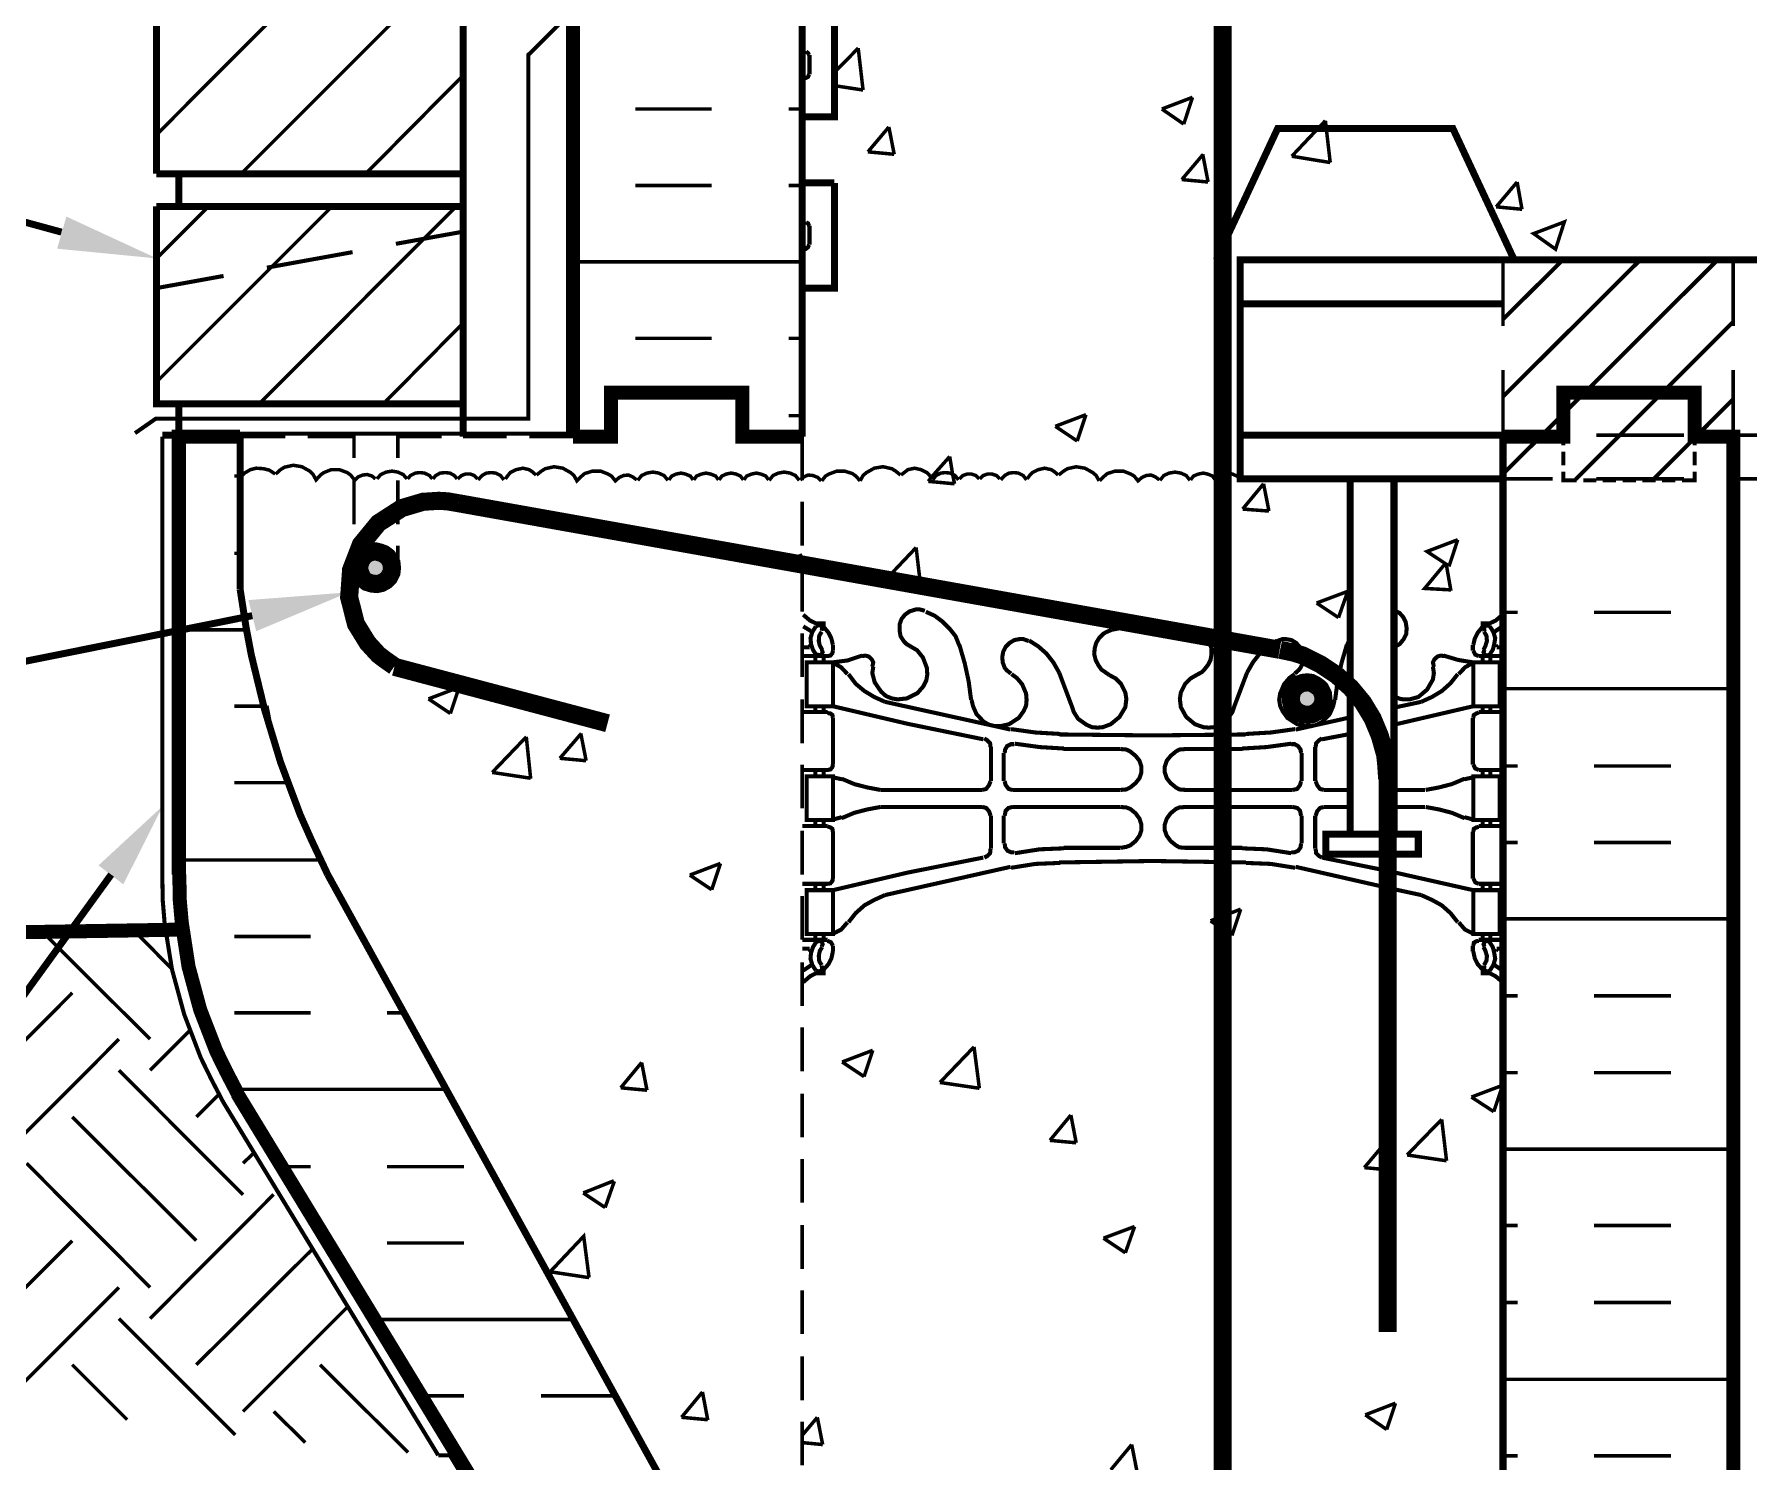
# Model space of a CAD drawing. Header units: millimetres. Extents: x 14 to 202, y 15 to 268.
# Drawn here: x 82.4 to 144.5, y 167 to 218.7 of the extents above; entities that cross this region are included whole.
import ezdxf

# ---------------------------------------------------------------- set-up
doc = ezdxf.new("R2010")
doc.units = ezdxf.units.MM
doc.layers.add('H', color=7, linetype='Continuous')
doc.layers.add('P', color=7, linetype='Continuous')

msp = doc.modelspace()

# ---------------------------------------------------------------- hatches: boundary and pattern name
at = {"layer": 'H', "linetype": 'Continuous'}
for points in [[(86.854, 210.573), (83.238, 210.926), (83.573, 212.09), (86.854, 210.573)], [(94.209, 199.461), (94.227, 199.566), (95.373, 199.461), (94.209, 199.461)], [(94.227, 199.566), (94.28, 199.672), (95.338, 199.566), (94.227, 199.566)], [(95.373, 199.461), (94.227, 199.566), (95.338, 199.566), (95.373, 199.461)], [(94.28, 199.672), (94.333, 199.743), (95.285, 199.672), (94.28, 199.672)], [(95.338, 199.566), (94.28, 199.672), (95.285, 199.672), (95.338, 199.566)], [(94.333, 199.743), (94.421, 199.831), (95.232, 199.743), (94.333, 199.743)], [(95.285, 199.672), (94.333, 199.743), (95.232, 199.743), (95.285, 199.672)], [(94.421, 199.831), (94.527, 199.884), (95.144, 199.831), (94.421, 199.831)], [(95.232, 199.743), (94.421, 199.831), (95.144, 199.831), (95.232, 199.743)], [(94.527, 199.884), (94.615, 199.919), (95.056, 199.884), (94.527, 199.884)], [(95.144, 199.831), (94.527, 199.884), (95.056, 199.884), (95.144, 199.831)], [(94.615, 199.919), (94.738, 199.937), (94.95, 199.919), (94.615, 199.919)], [(95.056, 199.884), (94.615, 199.919), (94.95, 199.919), (95.056, 199.884)], [(94.95, 199.919), (94.738, 199.937), (94.844, 199.937), (94.95, 199.919)], [(94.192, 199.355), (94.209, 199.461), (95.373, 199.355), (94.192, 199.355)], [(94.209, 199.249), (94.192, 199.355), (95.373, 199.249), (94.209, 199.249)], [(95.373, 199.249), (94.192, 199.355), (95.373, 199.355), (95.373, 199.249)], [(95.373, 199.355), (94.209, 199.461), (95.373, 199.461), (95.373, 199.355)], [(94.227, 199.143), (94.209, 199.249), (95.338, 199.143), (94.227, 199.143)], [(95.338, 199.143), (94.209, 199.249), (95.373, 199.249), (95.338, 199.143)], [(94.28, 199.037), (94.227, 199.143), (95.285, 199.037), (94.28, 199.037)], [(95.285, 199.037), (94.227, 199.143), (95.338, 199.143), (95.285, 199.037)], [(94.333, 198.949), (94.28, 199.037), (95.232, 198.949), (94.333, 198.949)], [(95.232, 198.949), (94.28, 199.037), (95.285, 199.037), (95.232, 198.949)], [(94.421, 198.878), (94.333, 198.949), (95.144, 198.878), (94.421, 198.878)], [(95.144, 198.878), (94.333, 198.949), (95.232, 198.949), (95.144, 198.878)], [(94.527, 198.826), (94.421, 198.878), (95.056, 198.826), (94.527, 198.826)], [(95.056, 198.826), (94.421, 198.878), (95.144, 198.878), (95.056, 198.826)], [(90.452, 197.062), (90.17, 198.191), (93.804, 198.473), (90.452, 197.062)], [(94.615, 198.773), (94.527, 198.826), (94.95, 198.773), (94.615, 198.773)], [(94.95, 198.773), (94.527, 198.826), (95.056, 198.826), (94.95, 198.773)], [(94.738, 198.755), (94.615, 198.773), (94.844, 198.755), (94.738, 198.755)], [(94.844, 198.755), (94.615, 198.773), (94.95, 198.773), (94.844, 198.755)], [(128.182, 195.104), (128.288, 195.139), (128.905, 195.104), (128.182, 195.104)], [(128.288, 195.139), (128.376, 195.174), (128.817, 195.139), (128.288, 195.139)], [(128.905, 195.104), (128.288, 195.139), (128.817, 195.139), (128.905, 195.104)], [(128.376, 195.174), (128.499, 195.192), (128.711, 195.174), (128.376, 195.174)], [(128.817, 195.139), (128.376, 195.174), (128.711, 195.174), (128.817, 195.139)], [(128.711, 195.174), (128.499, 195.192), (128.605, 195.192), (128.711, 195.174)], [(127.953, 194.716), (127.988, 194.822), (129.134, 194.716), (127.953, 194.716)], [(127.953, 194.61), (127.953, 194.716), (129.134, 194.61), (127.953, 194.61)], [(129.134, 194.61), (127.953, 194.716), (129.134, 194.716), (129.134, 194.61)], [(127.953, 194.504), (127.953, 194.61), (129.134, 194.504), (127.953, 194.504)], [(129.134, 194.504), (127.953, 194.61), (129.134, 194.61), (129.134, 194.504)], [(127.988, 194.398), (127.953, 194.504), (129.099, 194.398), (127.988, 194.398)], [(129.099, 194.398), (127.953, 194.504), (129.134, 194.504), (129.099, 194.398)], [(127.988, 194.822), (128.041, 194.927), (129.099, 194.822), (127.988, 194.822)], [(129.134, 194.716), (127.988, 194.822), (129.099, 194.822), (129.134, 194.716)], [(128.041, 194.927), (128.094, 195.016), (129.046, 194.927), (128.041, 194.927)], [(129.099, 194.822), (128.041, 194.927), (129.046, 194.927), (129.099, 194.822)], [(128.094, 195.016), (128.182, 195.104), (128.993, 195.016), (128.094, 195.016)], [(129.046, 194.927), (128.094, 195.016), (128.993, 195.016), (129.046, 194.927)], [(128.993, 195.016), (128.182, 195.104), (128.905, 195.104), (128.993, 195.016)], [(128.041, 194.292), (127.988, 194.398), (129.046, 194.292), (128.041, 194.292)], [(129.046, 194.292), (127.988, 194.398), (129.099, 194.398), (129.046, 194.292)], [(128.094, 194.204), (128.041, 194.292), (128.993, 194.204), (128.094, 194.204)], [(128.993, 194.204), (128.041, 194.292), (129.046, 194.292), (128.993, 194.204)], [(128.182, 194.134), (128.094, 194.204), (128.905, 194.134), (128.182, 194.134)], [(128.905, 194.134), (128.094, 194.204), (128.993, 194.204), (128.905, 194.134)], [(128.288, 194.081), (128.182, 194.134), (128.817, 194.081), (128.288, 194.081)], [(128.817, 194.081), (128.182, 194.134), (128.905, 194.134), (128.817, 194.081)], [(128.376, 194.045), (128.288, 194.081), (128.711, 194.045), (128.376, 194.045)], [(128.711, 194.045), (128.288, 194.081), (128.817, 194.081), (128.711, 194.045)], [(128.499, 194.01), (128.376, 194.045), (128.605, 194.01), (128.499, 194.01)], [(128.605, 194.01), (128.376, 194.045), (128.711, 194.045), (128.605, 194.01)], [(85.637, 187.889), (84.737, 188.577), (87.066, 190.729), (85.637, 187.889)]]:
    msp.add_hatch(color=256, dxfattribs=at).paths.add_polyline_path(points)

# ---------------------------------------------------------------- linework, layer by layer
at = {"layer": 'P'}
for points, const_width in [([(101.935, 204.117), (101.935, 262.855)], 0.508), ([(110.243, 262.855), (110.243, 204.117)], 0.254), ([(125.483, 246.133), (125.483, 146.315)], 0.656), ([(97.949, 204.117), (97.949, 245.798)], 0.254), ([(86.06, 204.241), (86.819, 204.77), (100.312, 204.77), (100.312, 217.946), (105.11, 222.726)], 0.148), ([(86.836, 213.642), (86.836, 220.804)], 0.254), ([(86.836, 215.053), (92.569, 220.804)], 0.127), ([(89.905, 213.642), (97.067, 220.804)], 0.127), ([(110.243, 215.706), (111.407, 215.706), (111.407, 219.516)], 0.254), ([(110.384, 218.07), (110.296, 218.017), (110.278, 217.946)], 0.148), ([(110.49, 217.946), (110.455, 218.017), (110.384, 218.07)], 0.148), ([(111.407, 217.311), (112.272, 218.193)], 0.127), ([(112.448, 216.676), (112.272, 218.193)], 0.127), ([(110.243, 217.946), (110.243, 217.241)], 0.148), ([(110.508, 217.946), (110.508, 217.241)], 0.148), ([(101.935, 217.311), (101.935, 204.223), (87.048, 204.223)], 0.148), ([(94.421, 213.642), (97.949, 217.205)], 0.127), ([(110.278, 217.241), (110.296, 217.152), (110.384, 217.117), (110.455, 217.152), (110.49, 217.241)], 0.148), ([(111.407, 216.835), (112.448, 216.676)], 0.127), ([(123.278, 215.988), (124.389, 216.412)], 0.127), ([(124.072, 215.441), (124.389, 216.412)], 0.127), ([(104.193, 215.988), (106.962, 215.988)], 0.127), ([(109.749, 215.988), (110.243, 215.988)], 0.127), ([(123.278, 215.988), (124.072, 215.441)], 0.127), ([(127.988, 214.277), (129.205, 215.565)], 0.127), ([(129.381, 214.048), (129.205, 215.565)], 0.127), ([(112.624, 214.436), (113.383, 215.336)], 0.127), ([(113.577, 214.348), (113.383, 215.336)], 0.127), ([(125.254, 210.52), (127.476, 215.283), (133.826, 215.283), (136.049, 210.52), (145.574, 210.52)], 0.254), ([(83.397, 211.526), (72.99, 214.365), (68.827, 214.365)], 0.254), ([(112.624, 214.436), (113.577, 214.348)], 0.127), ([(124.001, 213.431), (124.778, 214.348)], 0.127), ([(124.954, 213.342), (124.76, 214.348)], 0.127), ([(97.949, 213.642), (86.836, 213.642)], 0.254), ([(87.648, 212.46), (87.648, 213.642)], 0.254), ([(127.988, 214.277), (129.381, 214.048)], 0.127), ([(104.193, 213.219), (106.962, 213.219)], 0.127), ([(109.749, 213.219), (110.243, 213.219)], 0.127), ([(110.243, 213.307), (111.407, 213.307)], 0.254), ([(110.243, 209.497), (111.407, 209.497), (111.407, 213.307)], 0.254), ([(124.001, 213.431), (124.954, 213.342)], 0.127), ([(135.396, 212.443), (136.155, 213.342)], 0.127), ([(136.331, 212.355), (136.155, 213.342)], 0.127), ([(97.949, 212.46), (86.836, 212.46)], 0.254), ([(97.949, 205.299), (86.836, 205.299), (86.836, 212.46)], 0.254), ([(86.836, 210.573), (88.724, 212.46)], 0.127), ([(86.836, 206.093), (93.204, 212.46)], 0.127), ([(90.558, 205.299), (97.702, 212.46)], 0.127), ([(110.384, 211.878), (110.296, 211.843), (110.278, 211.755)], 0.148), ([(110.49, 211.755), (110.455, 211.843), (110.384, 211.878)], 0.148), ([(135.396, 212.443), (136.331, 212.355)], 0.127), ([(137.866, 211.896), (136.754, 211.473), (137.548, 210.908), (137.866, 211.896), (137.866, 211.896)], 0.127), ([(97.949, 211.543), (95.515, 211.102)], 0.148), ([(110.243, 211.755), (110.243, 211.067)], 0.148), ([(110.508, 211.755), (110.508, 211.067)], 0.148), ([(93.945, 210.802), (90.84, 210.238)], 0.148), ([(110.278, 211.067), (110.296, 210.979), (110.384, 210.926), (110.455, 210.979), (110.49, 211.067)], 0.148), ([(101.935, 210.45), (110.243, 210.45)], 0.127), ([(143.986, 210.52), (126.118, 210.52), (126.118, 202.583), (135.643, 202.583)], 0.254), ([(135.643, 202.759), (143.422, 210.52)], 0.148), ([(135.643, 208.368), (137.795, 210.503)], 0.148), ([(135.643, 205.564), (140.6, 210.503)], 0.148), ([(135.643, 208.121), (135.643, 210.52)], 0.127), ([(143.986, 210.52), (182.351, 210.52)], 0.254), ([(143.986, 208.121), (143.986, 210.52)], 0.127), ([(89.27, 209.938), (86.836, 209.497)], 0.148), ([(135.643, 208.933), (126.118, 208.933)], 0.254), ([(95.056, 205.299), (97.949, 208.227)], 0.127), ([(138.271, 202.565), (143.986, 208.28)], 0.148), ([(104.193, 207.68), (106.962, 207.68)], 0.127), ([(109.749, 207.68), (110.243, 207.68)], 0.127), ([(135.643, 204.117), (135.643, 206.534)], 0.127), ([(143.986, 204.117), (143.986, 206.534)], 0.127), ([(110.243, 204.117), (108.073, 204.117), (108.073, 205.705), (103.311, 205.705), (103.311, 204.117), (101.935, 204.117)], 0.508), ([(101.935, 204.117), (103.311, 204.117), (103.311, 205.705), (104.105, 205.705)], 0.127), ([(104.898, 205.705), (106.486, 205.705)], 0.127), ([(107.28, 205.705), (108.073, 205.705), (108.073, 204.117), (110.243, 204.117)], 0.127), ([(135.643, 204.117), (137.83, 204.117), (137.83, 205.705), (142.593, 205.705), (142.593, 204.117), (143.986, 204.117)], 0.508), ([(143.986, 146.967), (143.986, 204.117), (142.593, 204.117), (142.593, 205.705), (137.83, 205.705), (137.83, 204.117), (135.643, 204.117)], 0.508), ([(143.986, 146.967), (143.986, 204.117), (142.593, 204.117), (142.593, 205.705), (137.83, 205.705), (137.83, 204.117), (135.643, 204.117)], 0.508), ([(87.648, 205.299), (87.648, 204.117)], 0.254), ([(141.093, 202.565), (143.986, 205.475)], 0.148), ([(109.749, 204.876), (110.243, 204.876)], 0.127), ([(119.415, 204.488), (120.527, 204.911)], 0.127), ([(119.415, 204.488), (120.209, 203.958)], 0.127), ([(120.209, 203.958), (120.527, 204.911)], 0.127), ([(87.048, 188.242), (87.048, 204.117)], 0.148), ([(87.048, 204.117), (87.648, 204.117)], 0.148), ([(87.648, 188.242), (87.648, 204.117), (89.87, 204.117)], 0.508), ([(89.87, 204.117), (89.87, 198.579)], 0.254), ([(89.87, 204.223), (91.511, 204.223)], 0.148), ([(89.87, 204.117), (91.511, 204.117)], 0.127), ([(92.322, 204.223), (93.998, 204.223)], 0.148), ([(92.322, 204.117), (93.998, 204.117), (93.998, 203.341)], 0.127), ([(95.585, 204.223), (97.173, 204.223)], 0.148), ([(95.585, 203.341), (95.585, 204.117), (97.173, 204.117)], 0.127), ([(97.949, 204.223), (99.536, 204.223)], 0.148), ([(97.949, 204.117), (99.536, 204.117)], 0.127), ([(100.348, 204.223), (101.935, 204.223)], 0.148), ([(100.348, 204.117), (101.935, 204.117)], 0.127), ([(110.243, 202.53), (110.243, 204.117)], 0.127), ([(126.118, 204.17), (135.643, 204.17)], 0.254), ([(135.643, 146.967), (135.643, 204.153)], 0.254), ([(135.643, 204.17), (137.442, 204.17)], 0.127), ([(137.83, 203.8), (137.83, 204.117)], 0.148), ([(137.83, 203.8), (137.83, 204.117)], 0.148), ([(139.03, 204.17), (142.205, 204.17)], 0.127), ([(142.593, 204.117), (142.593, 203.8)], 0.148), ([(142.593, 204.117), (142.593, 203.8)], 0.148), ([(143.792, 204.17), (145.574, 204.17)], 0.127), ([(114.917, 202.636), (115.588, 203.394)], 0.127), ([(115.693, 202.759), (115.588, 203.394)], 0.127), ([(137.83, 203.077), (137.83, 203.57)], 0.148), ([(137.83, 203.077), (137.83, 203.57)], 0.148), ([(142.593, 203.57), (142.593, 203.077)], 0.148), ([(142.593, 203.57), (142.593, 203.077)], 0.148), ([(89.658, 202.688), (89.87, 202.688)], 0.127), ([(91.14, 202.759), (90.928, 202.9), (90.717, 202.953), (90.452, 202.971), (90.241, 202.918), (90.029, 202.794), (89.87, 202.618)], 0.127), ([(94.015, 202.547), (93.874, 202.724), (93.751, 202.812), (93.468, 202.918), (93.169, 202.918), (92.904, 202.812), (92.781, 202.724), (92.622, 202.547), (92.516, 202.741), (92.393, 202.865), (92.11, 203.024), (91.793, 203.077), (91.475, 203.006), (91.334, 202.918), (91.158, 202.759)], 0.127), ([(93.998, 202.53), (93.998, 200.942)], 0.127), ([(94.774, 202.583), (94.65, 202.688), (94.474, 202.741), (94.315, 202.724), (94.139, 202.653), (94.015, 202.53)], 0.127), ([(95.92, 202.583), (95.779, 202.741), (95.585, 202.83), (95.373, 202.865), (95.162, 202.83), (94.968, 202.741), (94.827, 202.583)], 0.127), ([(95.585, 200.942), (95.585, 202.53)], 0.127), ([(96.838, 202.583), (96.732, 202.706), (96.555, 202.794), (96.379, 202.812), (96.22, 202.794), (96.044, 202.706), (95.938, 202.583)], 0.127), ([(97.737, 202.583), (97.631, 202.706), (97.473, 202.794), (97.296, 202.812), (97.12, 202.794), (96.961, 202.706), (96.855, 202.583)], 0.127), ([(98.478, 202.583), (98.354, 202.706), (98.213, 202.759), (98.037, 202.759), (97.896, 202.706), (97.755, 202.583)], 0.127), ([(99.43, 202.547), (99.307, 202.706), (99.131, 202.794), (98.972, 202.812), (98.795, 202.794), (98.637, 202.706), (98.496, 202.547)], 0.127), ([(100.595, 202.724), (100.453, 202.847), (100.348, 202.918), (100.118, 202.971), (99.871, 202.918), (99.66, 202.812), (99.589, 202.724), (99.483, 202.583)], 0.127), ([(104.246, 202.547), (104.105, 202.653), (103.946, 202.724), (103.77, 202.706), (103.611, 202.636), (103.47, 202.512), (103.329, 202.688), (103.205, 202.759), (102.941, 202.865), (102.641, 202.865), (102.358, 202.777), (102.253, 202.688), (102.076, 202.512), (101.97, 202.706), (101.847, 202.812), (101.565, 202.971), (101.247, 203.024), (100.93, 202.953), (100.789, 202.865), (100.612, 202.724)], 0.127), ([(105.375, 202.53), (105.234, 202.706), (105.04, 202.794), (104.828, 202.83), (104.616, 202.794), (104.422, 202.706), (104.281, 202.53)], 0.127), ([(106.292, 202.547), (106.186, 202.688), (106.01, 202.759), (105.851, 202.794), (105.675, 202.759), (105.516, 202.688), (105.41, 202.547)], 0.127), ([(107.209, 202.547), (107.103, 202.688), (106.927, 202.759), (106.751, 202.794), (106.592, 202.759), (106.415, 202.688), (106.31, 202.547)], 0.127), ([(108.109, 202.547), (108.003, 202.688), (107.844, 202.759), (107.668, 202.794), (107.491, 202.759), (107.333, 202.688), (107.227, 202.547)], 0.127), ([(109.026, 202.547), (108.92, 202.688), (108.744, 202.759), (108.585, 202.794), (108.409, 202.759), (108.232, 202.688), (108.126, 202.547)], 0.127), ([(110.137, 202.53), (109.996, 202.706), (109.802, 202.794), (109.59, 202.83), (109.379, 202.794), (109.185, 202.706), (109.044, 202.53)], 0.127), ([(110.931, 202.512), (110.808, 202.636), (110.631, 202.706), (110.455, 202.724), (110.296, 202.653), (110.173, 202.547)], 0.127), ([(112.342, 202.512), (112.183, 202.688), (112.06, 202.777), (111.778, 202.865), (111.495, 202.865), (111.213, 202.759), (111.09, 202.688), (110.949, 202.512)], 0.127), ([(113.806, 202.724), (113.63, 202.865), (113.489, 202.953), (113.171, 203.024), (112.854, 202.971), (112.571, 202.812), (112.448, 202.706), (112.342, 202.512)], 0.127), ([(114.953, 202.583), (114.847, 202.724), (114.759, 202.812), (114.547, 202.918), (114.318, 202.971), (114.071, 202.918), (113.983, 202.847), (113.824, 202.724)], 0.127), ([(114.812, 202.494), (114.917, 202.636)], 0.127), ([(115.905, 202.547), (115.782, 202.706), (115.605, 202.794), (115.429, 202.812), (115.27, 202.794), (115.094, 202.706), (114.97, 202.547)], 0.127), ([(115.764, 202.406), (115.693, 202.759)], 0.127), ([(116.664, 202.583), (116.54, 202.706), (116.381, 202.759), (116.223, 202.759), (116.064, 202.706), (115.94, 202.583)], 0.127), ([(117.404, 202.583), (117.281, 202.706), (117.122, 202.759), (116.963, 202.759), (116.805, 202.706), (116.681, 202.583)], 0.127), ([(118.375, 202.547), (118.251, 202.706), (118.075, 202.794), (117.916, 202.812), (117.74, 202.794), (117.581, 202.706), (117.44, 202.547)], 0.127), ([(119.521, 202.724), (119.38, 202.847), (119.274, 202.918), (119.027, 202.971), (118.798, 202.918), (118.586, 202.812), (118.498, 202.724), (118.392, 202.583)], 0.127), ([(121.003, 202.512), (120.897, 202.706), (120.773, 202.812), (120.491, 202.971), (120.174, 203.024), (119.856, 202.953), (119.715, 202.865), (119.539, 202.724)], 0.127), ([(123.19, 202.547), (123.049, 202.653), (122.89, 202.724), (122.714, 202.706), (122.555, 202.636), (122.414, 202.512), (122.273, 202.688), (122.149, 202.759), (121.885, 202.865), (121.585, 202.865), (121.303, 202.777), (121.197, 202.688), (121.02, 202.512)], 0.127), ([(124.301, 202.53), (124.16, 202.706), (123.966, 202.794), (123.754, 202.83), (123.543, 202.794), (123.349, 202.706), (123.208, 202.53)], 0.127), ([(125.218, 202.547), (125.113, 202.688), (124.936, 202.759), (124.778, 202.794), (124.601, 202.759), (124.425, 202.688), (124.319, 202.547)], 0.127), ([(126.118, 202.583), (125.995, 202.688), (125.836, 202.759), (125.659, 202.794), (125.518, 202.759), (125.342, 202.688), (125.236, 202.547)], 0.127), ([(130.104, 189.706), (130.104, 202.565)], 0.254), ([(131.692, 189.706), (131.692, 202.565)], 0.254), ([(135.643, 202.583), (137.442, 202.583)], 0.127), ([(138.307, 202.53), (137.83, 202.53), (137.83, 202.847)], 0.148), ([(138.307, 202.53), (137.83, 202.53), (137.83, 202.847)], 0.148), ([(139.03, 202.53), (138.553, 202.53)], 0.148), ([(139.03, 202.53), (138.553, 202.53)], 0.148), ([(139.03, 202.583), (142.205, 202.583)], 0.127), ([(139.735, 202.53), (139.259, 202.53)], 0.148), ([(139.735, 202.53), (139.259, 202.53)], 0.148), ([(140.458, 202.53), (139.982, 202.53)], 0.148), ([(140.458, 202.53), (139.982, 202.53)], 0.148), ([(141.182, 202.53), (140.688, 202.53)], 0.148), ([(141.182, 202.53), (140.688, 202.53)], 0.148), ([(141.887, 202.53), (141.411, 202.53)], 0.148), ([(141.887, 202.53), (141.411, 202.53)], 0.148), ([(142.593, 202.847), (142.593, 202.53), (142.134, 202.53)], 0.148), ([(142.593, 202.847), (142.593, 202.53), (142.134, 202.53)], 0.148), ([(143.792, 202.583), (145.574, 202.583)], 0.127), ([(143.88, 202.565), (143.986, 202.688)], 0.148), ([(97.79, 201.701), (97.384, 201.771), (97.067, 201.789), (96.502, 201.754), (95.726, 201.524), (94.88, 200.978), (94.245, 200.201), (93.892, 199.284), (93.821, 198.296), (94.068, 197.326), (94.492, 196.638), (94.88, 196.215), (95.109, 196.039), (95.462, 195.792)], 0.656), ([(127.547, 196.391), (97.79, 201.701)], 0.656), ([(114.812, 202.494), (115.764, 202.406)], 0.127), ([(126.206, 201.489), (126.965, 202.406)], 0.127), ([(127.159, 201.418), (126.965, 202.406)], 0.127), ([(110.243, 200.166), (110.243, 201.754)], 0.127), ([(126.206, 201.489), (127.159, 201.418)], 0.127), ([(95.373, 199.355), (95.356, 199.531), (95.268, 199.69), (95.215, 199.76), (95.074, 199.866), (94.933, 199.919), (94.791, 199.954), (94.633, 199.937), (94.492, 199.884), (94.368, 199.796), (94.28, 199.672), (94.245, 199.619), (94.192, 199.443), (94.192, 199.267), (94.245, 199.108), (94.333, 198.949), (94.474, 198.843), (94.65, 198.79), (94.827, 198.773), (94.985, 198.808), (95.144, 198.896), (95.268, 199.02), (95.356, 199.196), (95.373, 199.355), (95.373, 199.355)], 0.656), ([(93.998, 200.166), (93.998, 199.355)], 0.127), ([(95.585, 199.355), (95.585, 200.166)], 0.127), ([(113.153, 198.808), (114.371, 200.096)], 0.127), ([(114.547, 198.596), (114.371, 200.096)], 0.127), ([(134.003, 200.378), (132.891, 199.954), (133.685, 199.425)], 0.127), ([(133.685, 199.408), (134.003, 200.378)], 0.127), ([(89.658, 199.884), (89.87, 199.884)], 0.127), ([(110.031, 199.743), (110.243, 199.831)], 0.127), ([(110.031, 199.743), (110.243, 199.584)], 0.127), ([(133.579, 199.549), (132.803, 198.614), (133.756, 198.561)], 0.127), ([(133.756, 198.526), (133.579, 199.531)], 0.127), ([(93.998, 199.355), (93.998, 199.214), (94.033, 199.09), (94.103, 198.931), (94.192, 198.826), (94.315, 198.72), (94.386, 198.667)], 0.127), ([(95.162, 198.667), (95.268, 198.72), (95.373, 198.826), (95.444, 198.931), (95.515, 199.09), (95.568, 199.214), (95.585, 199.355)], 0.127), ([(110.243, 197.767), (110.243, 199.355)], 0.127), ([(113.153, 198.808), (114.547, 198.596)], 0.127), ([(89.87, 198.579), (90.082, 197.22), (90.276, 196.197), (90.752, 194.239), (91.334, 192.317), (92.04, 190.429), (92.463, 189.477), (93.045, 188.242)], 0.254), ([(128.887, 198.085), (130.016, 198.508)], 0.127), ([(129.681, 197.556), (130.016, 198.508)], 0.127), ([(90.311, 197.626), (74.771, 194.504)], 0.254), ([(110.278, 197.661), (110.525, 197.45), (110.825, 197.309)], 0.148), ([(114.688, 197.803), (114.494, 197.855), (114.371, 197.855), (114.141, 197.785), (113.965, 197.661), (113.841, 197.503), (113.771, 197.309), (113.771, 197.097), (113.806, 196.885), (113.93, 196.691), (114.018, 196.603), (114.194, 196.497)], 0.148), ([(115.94, 196.533), (115.799, 196.885), (115.588, 197.15), (115.323, 197.414), (115.041, 197.626), (114.723, 197.767)], 0.148), ([(128.887, 198.085), (129.681, 197.556)], 0.127), ([(131.727, 196.497), (131.904, 196.603), (132.045, 196.779), (132.133, 196.956), (132.151, 197.168), (132.115, 197.397), (132.027, 197.573), (131.886, 197.732), (131.692, 197.803)], 0.148), ([(135.079, 197.309), (135.378, 197.45), (135.625, 197.661)], 0.148), ([(136.172, 197.75), (135.643, 197.75)], 0.127), ([(141.728, 197.75), (138.942, 197.75)], 0.127), ([(87.648, 197.115), (90.099, 197.115)], 0.127), ([(110.243, 195.404), (110.243, 196.991)], 0.127), ([(110.278, 197.238), (110.543, 197.079)], 0.148), ([(110.737, 197.238), (110.613, 197.044), (110.543, 196.815), (110.561, 196.603), (110.631, 196.391), (110.755, 196.197)], 0.148), ([(110.596, 197.009), (110.543, 197.097)], 0.148), ([(110.719, 197.344), (111.019, 197.344), (111.019, 197.22)], 0.148), ([(110.949, 197.079), (110.966, 197.185), (110.931, 197.256), (110.843, 197.291), (110.737, 197.238)], 0.148), ([(111.354, 196.568), (111.301, 196.797), (111.196, 197.009), (111.037, 197.203), (110.825, 197.309)], 0.148), ([(110.949, 197.044), (110.86, 196.903), (110.843, 196.709), (110.878, 196.55), (110.966, 196.391)], 0.148), ([(121.461, 197.115), (121.25, 197.026), (121.162, 196.973), (121.003, 196.815), (120.897, 196.638), (120.844, 196.444), (120.826, 196.233), (120.879, 196.021), (120.968, 195.845), (121.091, 195.668), (121.197, 195.598), (121.373, 195.474)], 0.148), ([(122.961, 197.309), (122.202, 197.256), (121.461, 197.115)], 0.148), ([(124.531, 195.474), (124.725, 195.58), (124.813, 195.668), (124.954, 195.845), (125.042, 196.021), (125.077, 196.233), (125.077, 196.444), (125.007, 196.638), (124.901, 196.815), (124.76, 196.973), (124.672, 197.026), (124.46, 197.115), (123.719, 197.256), (122.943, 197.309)], 0.148), ([(135.096, 197.309), (134.885, 197.203), (134.726, 197.009), (134.62, 196.797), (134.567, 196.568)], 0.148), ([(135.184, 197.344), (134.902, 197.344), (134.902, 197.22)], 0.148), ([(134.938, 196.391), (135.008, 196.533), (135.061, 196.709), (135.043, 196.903), (134.955, 197.044)], 0.148), ([(135.184, 197.238), (135.079, 197.273), (134.99, 197.256), (134.955, 197.168), (134.973, 197.062)], 0.148), ([(135.149, 196.197), (135.273, 196.391), (135.326, 196.603), (135.361, 196.815), (135.29, 197.044), (135.167, 197.238)], 0.148), ([(135.378, 197.097), (135.326, 197.009)], 0.148), ([(135.361, 197.062), (135.625, 197.238)], 0.148), ([(110.243, 196.48), (110.508, 196.48)], 0.148), ([(110.508, 196.497), (110.543, 196.568)], 0.148), ([(110.772, 196.233), (110.86, 196.18), (110.949, 196.233), (110.984, 196.303), (110.949, 196.391)], 0.148), ([(111.16, 196.162), (111.266, 196.18), (111.337, 196.268), (111.354, 196.356)], 0.148), ([(111.354, 196.568), (111.354, 196.356)], 0.148), ([(112.818, 195.774), (112.783, 195.545), (112.871, 195.21), (113.101, 194.874), (113.277, 194.716), (113.489, 194.628), (113.7, 194.592), (114.035, 194.628), (114.423, 194.822), (114.635, 195.068), (114.741, 195.28), (114.776, 195.492), (114.759, 195.739), (114.618, 196.109), (114.406, 196.374), (114.194, 196.497)], 0.148), ([(116.364, 194.575), (116.276, 195.245), (116.134, 195.898), (115.94, 196.568)], 0.148), ([(118.445, 196.709), (118.251, 196.779), (118.128, 196.779), (117.934, 196.744), (117.757, 196.638), (117.616, 196.497), (117.528, 196.321), (117.493, 196.127), (117.51, 195.933), (117.581, 195.739), (117.651, 195.651), (117.81, 195.527)], 0.148), ([(119.556, 195.562), (119.345, 195.933), (119.098, 196.25), (118.798, 196.515), (118.463, 196.727)], 0.148), ([(127.459, 196.727), (127.123, 196.515), (126.824, 196.25), (126.577, 195.933), (126.365, 195.562)], 0.148), ([(131.445, 191.717), (131.41, 192.229), (131.374, 192.581), (131.18, 193.269), (130.916, 193.904), (130.563, 194.486), (130.122, 195.016), (129.611, 195.474), (129.028, 195.862), (128.393, 196.18), (128.058, 196.286), (127.564, 196.391)], 0.656), ([(128.094, 195.527), (128.235, 195.651), (128.305, 195.739), (128.393, 195.933), (128.411, 196.127), (128.376, 196.321), (128.27, 196.497), (128.147, 196.638), (127.97, 196.744), (127.758, 196.779), (127.653, 196.779), (127.459, 196.709)], 0.148), ([(129.981, 196.568), (129.787, 195.898), (129.646, 195.245), (129.558, 194.575)], 0.148), ([(130.104, 196.832), (129.981, 196.533)], 0.148), ([(134.549, 196.568), (134.549, 196.356)], 0.148), ([(134.567, 196.356), (134.638, 196.215), (134.761, 196.162)], 0.148), ([(134.973, 196.391), (134.938, 196.303), (134.973, 196.215), (135.061, 196.18), (135.149, 196.215)], 0.148), ([(135.378, 196.568), (135.414, 196.497)], 0.148), ([(135.643, 196.48), (135.414, 196.48)], 0.148), ([(95.462, 195.774), (103.188, 193.728)], 0.656), ([(110.243, 196.162), (111.16, 196.162)], 0.148), ([(110.402, 194.345), (111.354, 194.345), (111.354, 195.933), (110.402, 195.933), (110.402, 194.345)], 0.148), ([(110.719, 196.162), (110.719, 195.933)], 0.148), ([(111.019, 196.162), (111.019, 195.933)], 0.148), ([(111.337, 195.933), (111.883, 196.003), (112.413, 196.18)], 0.148), ([(111.883, 195.509), (111.654, 195.756), (111.337, 195.933)], 0.148), ([(112.783, 195.774), (112.818, 195.933), (112.765, 196.039), (112.66, 196.144), (112.536, 196.18), (112.413, 196.162)], 0.148), ([(131.692, 194.698), (131.921, 194.61), (132.045, 194.592), (132.256, 194.592), (132.574, 194.68), (132.891, 194.945), (133.103, 195.315), (133.138, 195.545), (133.103, 195.774)], 0.148), ([(133.509, 196.162), (133.385, 196.18), (133.262, 196.144), (133.156, 196.039), (133.103, 195.933), (133.138, 195.774)], 0.148), ([(133.491, 196.18), (134.02, 196.021), (134.567, 195.933)], 0.148), ([(134.585, 195.933), (134.267, 195.756), (134.038, 195.509)], 0.148), ([(135.52, 194.345), (134.567, 194.345), (134.567, 195.933), (135.52, 195.933), (135.52, 194.345)], 0.148), ([(135.643, 196.162), (134.761, 196.162)], 0.148), ([(134.902, 196.162), (134.902, 195.933)], 0.148), ([(135.184, 196.162), (135.184, 195.933)], 0.148), ([(111.919, 195.509), (112.183, 195.157), (112.501, 194.892), (112.854, 194.68), (113.242, 194.504)], 0.148), ([(116.381, 194.575), (116.434, 194.345), (116.558, 194.063), (116.822, 193.781), (117.016, 193.675), (117.228, 193.622), (117.422, 193.622), (117.74, 193.693), (118.092, 193.922), (118.269, 194.169), (118.357, 194.363), (118.375, 194.575), (118.357, 194.804), (118.216, 195.139), (118.022, 195.368), (117.828, 195.509)], 0.148), ([(120.015, 194.345), (119.556, 195.562)], 0.148), ([(120.015, 194.345), (120.086, 194.134), (120.244, 193.887), (120.544, 193.675), (120.738, 193.587), (120.95, 193.569), (121.144, 193.587), (121.426, 193.693), (121.744, 193.957), (121.955, 194.31), (121.991, 194.61), (121.955, 194.839), (121.797, 195.157), (121.603, 195.351), (121.373, 195.474)], 0.148), ([(124.531, 195.474), (124.319, 195.351), (124.125, 195.157), (123.966, 194.839), (123.931, 194.61), (123.966, 194.31), (124.16, 193.957), (124.478, 193.693), (124.778, 193.587), (124.972, 193.569), (125.183, 193.587), (125.377, 193.675), (125.659, 193.887), (125.836, 194.134), (125.906, 194.345)], 0.148), ([(125.906, 194.345), (126.365, 195.562)], 0.148), ([(128.094, 195.509), (127.9, 195.368), (127.706, 195.139), (127.564, 194.804), (127.529, 194.575), (127.564, 194.363), (127.653, 194.169), (127.829, 193.922), (128.182, 193.693), (128.482, 193.622), (128.693, 193.622), (128.905, 193.675), (129.099, 193.781), (129.364, 194.063), (129.487, 194.345), (129.54, 194.575)], 0.148), ([(129.134, 194.61), (129.117, 194.786), (129.028, 194.963), (128.976, 195.016), (128.834, 195.121), (128.693, 195.192), (128.552, 195.21), (128.393, 195.192), (128.252, 195.139), (128.129, 195.051), (128.041, 194.945), (128.005, 194.874), (127.953, 194.698), (127.953, 194.539), (128.005, 194.363), (128.094, 194.222), (128.235, 194.116), (128.411, 194.045), (128.588, 194.028), (128.746, 194.063), (128.905, 194.151), (129.028, 194.275), (129.117, 194.451), (129.134, 194.61), (129.134, 194.61)], 0.656), ([(132.68, 194.504), (133.068, 194.68), (133.421, 194.892), (133.738, 195.174), (134.003, 195.509)], 0.148), ([(96.696, 194.61), (97.808, 195.033)], 0.127), ([(96.696, 194.61), (97.49, 194.081)], 0.127), ([(97.49, 194.081), (97.808, 195.033)], 0.127), ([(110.243, 193.005), (110.243, 194.592)], 0.127), ([(113.242, 194.504), (117.793, 193.499)], 0.148), ([(132.68, 194.504), (131.692, 194.292)], 0.148), ([(143.986, 194.98), (135.643, 194.98)], 0.127), ([(89.658, 194.345), (90.734, 194.345)], 0.127), ([(90.752, 194.257), (90.84, 194.363)], 0.127), ([(91.034, 193.358), (90.84, 194.363)], 0.127), ([(110.243, 194.134), (111.16, 194.134)], 0.148), ([(110.719, 194.345), (110.719, 194.134)], 0.148), ([(111.019, 194.345), (111.019, 194.134)], 0.148), ([(111.354, 193.922), (111.337, 194.028), (111.266, 194.081), (111.16, 194.098)], 0.148), ([(111.354, 194.345), (114.053, 193.71), (116.805, 193.146)], 0.148), ([(111.354, 193.922), (111.354, 192.229)], 0.148), ([(130.104, 193.94), (128.129, 193.499)], 0.148), ([(131.692, 193.675), (134.567, 194.345)], 0.148), ([(134.549, 193.922), (134.549, 192.229)], 0.148), ([(134.761, 194.116), (134.673, 194.081), (134.585, 194.028), (134.567, 193.922)], 0.148), ([(135.643, 194.134), (134.761, 194.134)], 0.148), ([(134.902, 194.345), (134.902, 194.134)], 0.148), ([(135.184, 194.345), (135.184, 194.134)], 0.148), ([(99.007, 191.946), (100.242, 193.234)], 0.127), ([(100.401, 191.717), (100.242, 193.234)], 0.127), ([(101.459, 192.458), (102.235, 193.358)], 0.127), ([(102.411, 192.37), (102.217, 193.358)], 0.127), ([(117.069, 192.864), (117.052, 193.005), (116.946, 193.111), (116.84, 193.181)], 0.148), ([(117.81, 193.516), (118.692, 193.393), (119.592, 193.34)], 0.148), ([(119.556, 193.322), (122.943, 193.287)], 0.148), ([(126.33, 193.322), (122.943, 193.287)], 0.148), ([(126.33, 193.34), (127.229, 193.393), (128.111, 193.516)], 0.148), ([(129.081, 193.181), (128.976, 193.111), (128.87, 193.005), (128.852, 192.864)], 0.148), ([(129.081, 193.146), (130.104, 193.34)], 0.148), ([(117.087, 192.864), (117.087, 191.629)], 0.148), ([(117.546, 192.652), (117.546, 191.629)], 0.148), ([(117.934, 192.969), (117.81, 192.969), (117.669, 192.899), (117.598, 192.775), (117.581, 192.652)], 0.148), ([(117.951, 192.987), (118.851, 192.864), (119.733, 192.811)], 0.148), ([(119.715, 192.793), (121.779, 192.793)], 0.148), ([(121.779, 191.311), (121.991, 191.329), (122.132, 191.4), (122.326, 191.558), (122.467, 191.735), (122.537, 191.946), (122.537, 192.158), (122.467, 192.37), (122.326, 192.546), (122.132, 192.705), (121.991, 192.775), (121.779, 192.793)], 0.148), ([(124.143, 192.793), (123.913, 192.775), (123.79, 192.705), (123.596, 192.546), (123.455, 192.37), (123.384, 192.158), (123.384, 191.946), (123.455, 191.735), (123.596, 191.558), (123.79, 191.4), (123.913, 191.329), (124.143, 191.311)], 0.148), ([(126.189, 192.793), (124.143, 192.793)], 0.148), ([(126.189, 192.811), (127.071, 192.864), (127.97, 192.987)], 0.148), ([(128.323, 192.652), (128.305, 192.775), (128.217, 192.899), (128.094, 192.969), (127.97, 192.969)], 0.148), ([(128.341, 192.652), (128.341, 191.629)], 0.148), ([(128.834, 192.864), (128.834, 191.629)], 0.148), ([(101.459, 192.458), (102.411, 192.37)], 0.127), ([(110.243, 192.035), (111.16, 192.035)], 0.148), ([(110.243, 190.641), (110.243, 192.229)], 0.127), ([(110.719, 192.035), (110.719, 191.805)], 0.148), ([(111.019, 192.035), (111.019, 191.805)], 0.148), ([(111.16, 192.035), (111.266, 192.052), (111.337, 192.14), (111.354, 192.229)], 0.148), ([(131.463, 171.662), (131.463, 191.717)], 0.656), ([(134.567, 192.229), (134.638, 192.088), (134.761, 192.035)], 0.148), ([(135.643, 192.035), (134.761, 192.035)], 0.148), ([(134.902, 192.035), (134.902, 191.805)], 0.148), ([(135.184, 192.035), (135.184, 191.805)], 0.148), ([(136.172, 192.176), (135.643, 192.176)], 0.127), ([(141.728, 192.176), (138.942, 192.176)], 0.127), ([(89.658, 191.576), (91.616, 191.576)], 0.127), ([(99.007, 191.946), (100.401, 191.735)], 0.127), ([(111.354, 191.012), (111.354, 191.805), (110.402, 191.805), (110.402, 191.012)], 0.148), ([(111.672, 191.699), (111.354, 191.77)], 0.148), ([(111.672, 191.717), (112.13, 191.523), (112.607, 191.4), (113.083, 191.311)], 0.148), ([(116.769, 191.311), (116.911, 191.347), (117.016, 191.488), (117.069, 191.629)], 0.148), ([(117.581, 191.629), (117.616, 191.488), (117.722, 191.347), (117.863, 191.311)], 0.148), ([(128.023, 191.311), (128.182, 191.347), (128.288, 191.488), (128.323, 191.629)], 0.148), ([(128.852, 191.629), (128.905, 191.488), (129.011, 191.347), (129.152, 191.311)], 0.148), ([(132.838, 191.311), (133.315, 191.4), (133.791, 191.523), (134.25, 191.717)], 0.148), ([(134.567, 191.77), (134.25, 191.699)], 0.148), ([(134.567, 191.012), (134.567, 191.805), (135.52, 191.805), (135.52, 191.012)], 0.148), ([(111.354, 191.012), (111.354, 190.218), (110.402, 190.218), (110.402, 191.012)], 0.148), ([(113.083, 191.311), (116.769, 191.311)], 0.148), ([(117.863, 191.311), (121.779, 191.311)], 0.148), ([(128.023, 191.311), (124.143, 191.311)], 0.148), ([(130.104, 191.311), (129.152, 191.311)], 0.148), ([(132.821, 191.311), (131.692, 191.311)], 0.148), ([(134.567, 191.012), (134.567, 190.218), (135.52, 190.218), (135.52, 191.012)], 0.148), ([(110.719, 190.006), (110.719, 190.218)], 0.148), ([(111.019, 190.006), (111.019, 190.218)], 0.148), ([(111.354, 190.235), (111.672, 190.324)], 0.148), ([(113.083, 190.694), (112.607, 190.606), (112.13, 190.482), (111.672, 190.288)], 0.148), ([(113.083, 190.694), (116.769, 190.694)], 0.148), ([(117.069, 190.377), (117.016, 190.535), (116.911, 190.659), (116.769, 190.694)], 0.148), ([(117.087, 189.177), (117.087, 190.377)], 0.148), ([(117.546, 189.371), (117.546, 190.377)], 0.148), ([(117.863, 190.694), (117.722, 190.659), (117.616, 190.553), (117.581, 190.377)], 0.148), ([(117.863, 190.694), (121.779, 190.694)], 0.148), ([(121.779, 189.212), (121.991, 189.248), (122.132, 189.301), (122.326, 189.459), (122.467, 189.653), (122.537, 189.847), (122.537, 190.059), (122.467, 190.271), (122.326, 190.465), (122.132, 190.623), (121.991, 190.676), (121.779, 190.694)], 0.148), ([(124.143, 190.694), (123.913, 190.676), (123.79, 190.623), (123.596, 190.465), (123.455, 190.271), (123.384, 190.059), (123.384, 189.847), (123.455, 189.653), (123.596, 189.459), (123.79, 189.301), (123.913, 189.23), (124.143, 189.212)], 0.148), ([(128.023, 190.694), (124.143, 190.694)], 0.148), ([(128.323, 190.377), (128.288, 190.553), (128.182, 190.659), (128.023, 190.694)], 0.148), ([(128.341, 189.371), (128.341, 190.377)], 0.148), ([(128.834, 189.177), (128.834, 190.377)], 0.148), ([(129.152, 190.694), (129.011, 190.659), (128.905, 190.535), (128.852, 190.377)], 0.148), ([(130.104, 190.694), (129.152, 190.694)], 0.148), ([(132.821, 190.694), (131.692, 190.694)], 0.148), ([(134.25, 190.288), (133.791, 190.482), (133.315, 190.606), (132.838, 190.694)], 0.148), ([(134.25, 190.324), (134.567, 190.235)], 0.148), ([(134.902, 190.006), (134.902, 190.218)], 0.148), ([(135.184, 190.006), (135.184, 190.218)], 0.148), ([(110.243, 190.006), (111.16, 190.006)], 0.148), ([(110.243, 188.242), (110.243, 189.83)], 0.127), ([(111.354, 189.794), (111.337, 189.9), (111.266, 189.953), (111.16, 189.988)], 0.148), ([(111.354, 188.101), (111.354, 189.794)], 0.148), ([(130.881, 189.706), (129.223, 189.706), (129.223, 188.983), (130.881, 188.983)], 0.254), ([(130.881, 189.706), (132.574, 189.706), (132.574, 188.983), (130.881, 188.983)], 0.254), ([(134.549, 188.101), (134.549, 189.794)], 0.148), ([(134.761, 189.971), (134.673, 189.953), (134.585, 189.9), (134.567, 189.794)], 0.148), ([(135.643, 190.006), (134.761, 190.006)], 0.148), ([(116.805, 188.86), (114.053, 188.313), (111.354, 187.678)], 0.148), ([(116.84, 188.86), (116.946, 188.913), (117.052, 189.018), (117.069, 189.177)], 0.148), ([(117.581, 189.371), (117.598, 189.23), (117.687, 189.107), (117.81, 189.054), (117.934, 189.054)], 0.148), ([(119.733, 189.195), (118.851, 189.159), (117.951, 189.018)], 0.148), ([(119.715, 189.212), (121.779, 189.212)], 0.148), ([(126.189, 189.212), (124.143, 189.212)], 0.148), ([(127.97, 189.018), (127.071, 189.159), (126.189, 189.195)], 0.148), ([(127.97, 189.054), (128.094, 189.054), (128.217, 189.107), (128.305, 189.23), (128.323, 189.371)], 0.148), ([(128.852, 189.177), (128.87, 189.018), (128.976, 188.913), (129.081, 188.86)], 0.148), ([(134.567, 187.678), (131.516, 188.366), (129.081, 188.86)], 0.148), ([(136.172, 189.406), (135.643, 189.406)], 0.127), ([(141.728, 189.406), (138.942, 189.406)], 0.127), ([(85.196, 188.242), (71.226, 168.963), (58.42, 168.963)], 0.254), ([(87.048, 188.242), (87.066, 187.29), (87.136, 186.443), (87.401, 184.803), (87.842, 183.18), (88.441, 181.61), (88.812, 180.852), (89.253, 180.005)], 0.148), ([(87.665, 188.242), (87.683, 187.307), (87.753, 186.514), (88, 184.908), (88.424, 183.339), (89.006, 181.839), (89.359, 181.116), (89.782, 180.305)], 0.508), ([(87.648, 188.771), (92.781, 188.771)], 0.127), ([(109.467, 158.485), (93.045, 188.242)], 0.254), ([(106.168, 188.225), (107.28, 188.648)], 0.127), ([(106.168, 188.225), (106.962, 187.695)], 0.127), ([(106.962, 187.695), (107.28, 188.648)], 0.127), ([(113.242, 187.501), (117.793, 188.524)], 0.148), ([(119.592, 188.666), (118.692, 188.63), (117.81, 188.489)], 0.148), ([(119.556, 188.683), (122.943, 188.736)], 0.148), ([(126.33, 188.683), (122.943, 188.736)], 0.148), ([(128.111, 188.489), (127.229, 188.63), (126.33, 188.666)], 0.148), ([(132.68, 187.501), (131.692, 187.713), (128.129, 188.524)], 0.148), ([(110.243, 187.907), (111.16, 187.907)], 0.148), ([(110.402, 187.678), (111.354, 187.678), (111.354, 186.09), (110.402, 186.09), (110.402, 187.678)], 0.148), ([(110.719, 187.678), (110.719, 187.907)], 0.148), ([(111.019, 187.678), (111.019, 187.907)], 0.148), ([(111.16, 187.907), (111.266, 187.925), (111.337, 188.013), (111.354, 188.101)], 0.148), ([(134.567, 188.101), (134.638, 187.96), (134.761, 187.907)], 0.148), ([(135.52, 187.678), (134.567, 187.678), (134.567, 186.09), (135.52, 186.09), (135.52, 187.678)], 0.148), ([(135.643, 187.907), (134.761, 187.907)], 0.148), ([(134.902, 187.678), (134.902, 187.907)], 0.148), ([(135.184, 187.678), (135.184, 187.907)], 0.148), ([(110.243, 185.879), (110.243, 187.466)], 0.127), ([(113.242, 187.501), (112.854, 187.325), (112.501, 187.131), (112.183, 186.849), (111.919, 186.514)], 0.148), ([(125.042, 186.567), (126.136, 186.99)], 0.127), ([(125.818, 186.037), (126.136, 186.99)], 0.127), ([(134.003, 186.514), (133.738, 186.849), (133.421, 187.131), (133.068, 187.325), (132.68, 187.501)], 0.148), ([(50.659, 185.649), (87.771, 186.249)], 0.508), ([(111.337, 186.09), (111.654, 186.249), (111.883, 186.514)], 0.148), ([(125.042, 186.567), (125.818, 186.037)], 0.127), ([(134.038, 186.514), (134.267, 186.249), (134.585, 186.09)], 0.148), ([(143.986, 186.637), (135.643, 186.637)], 0.127), ([(86.607, 182.28), (82.691, 186.178)], 0.127), ([(87.383, 184.838), (86.007, 186.231)], 0.127), ([(89.658, 186.002), (92.428, 186.002)], 0.127), ([(110.243, 185.879), (111.16, 185.879)], 0.148), ([(110.755, 185.808), (110.631, 185.614), (110.561, 185.402), (110.543, 185.191), (110.613, 184.961), (110.737, 184.767)], 0.148), ([(110.719, 185.879), (110.719, 186.09)], 0.148), ([(110.949, 185.632), (110.984, 185.72), (110.949, 185.808), (110.86, 185.843), (110.772, 185.808)], 0.148), ([(111.019, 185.879), (111.019, 186.09)], 0.148), ([(111.354, 185.667), (111.284, 185.79), (111.16, 185.843)], 0.148), ([(134.761, 185.843), (134.673, 185.826), (134.585, 185.773), (134.567, 185.667)], 0.148), ([(135.643, 185.879), (134.761, 185.879)], 0.148), ([(134.902, 185.879), (134.902, 186.09)], 0.148), ([(135.149, 185.808), (135.061, 185.843), (134.973, 185.808), (134.938, 185.72), (134.973, 185.632)], 0.148), ([(135.167, 184.767), (135.29, 184.961), (135.361, 185.191), (135.326, 185.402), (135.273, 185.614), (135.149, 185.808)], 0.148), ([(135.184, 185.879), (135.184, 186.09)], 0.148), ([(110.243, 185.561), (110.508, 185.561)], 0.148), ([(110.543, 185.473), (110.508, 185.526)], 0.148), ([(110.825, 184.714), (111.037, 184.82), (111.196, 184.997), (111.301, 185.208), (111.354, 185.455)], 0.148), ([(110.966, 185.614), (110.878, 185.473), (110.843, 185.297), (110.86, 185.103), (110.949, 184.961)], 0.148), ([(111.354, 185.455), (111.354, 185.667)], 0.148), ([(134.549, 185.455), (134.549, 185.667)], 0.148), ([(134.567, 185.455), (134.62, 185.208), (134.726, 184.997), (134.885, 184.82), (135.096, 184.714)], 0.148), ([(134.955, 184.961), (135.043, 185.12), (135.061, 185.297), (135.008, 185.473), (134.938, 185.614)], 0.148), ([(135.414, 185.526), (135.378, 185.473)], 0.148), ([(135.643, 185.561), (135.414, 185.561)], 0.148), ([(110.243, 183.48), (110.243, 185.067)], 0.127), ([(110.543, 184.944), (110.278, 184.767)], 0.148), ([(110.825, 184.714), (110.525, 184.556), (110.278, 184.344)], 0.148), ([(110.543, 184.926), (110.596, 184.997)], 0.148), ([(110.719, 184.662), (111.019, 184.662), (111.019, 184.803)], 0.148), ([(110.737, 184.767), (110.843, 184.732), (110.931, 184.75), (110.966, 184.838), (110.949, 184.944)], 0.148), ([(135.184, 184.662), (134.902, 184.662), (134.902, 184.803)], 0.148), ([(134.973, 184.944), (134.955, 184.838), (134.99, 184.75), (135.079, 184.732), (135.184, 184.767)], 0.148), ([(135.625, 184.344), (135.378, 184.556), (135.079, 184.714)], 0.148), ([(135.326, 184.997), (135.378, 184.926)], 0.148), ([(135.625, 184.767), (135.361, 184.944)], 0.148), ([(79.304, 179.458), (83.785, 183.956)], 0.127), ([(136.172, 183.85), (135.643, 183.85)], 0.127), ([(141.728, 183.85), (138.942, 183.85)], 0.127), ([(89.658, 183.233), (92.428, 183.233)], 0.127), ([(95.197, 183.233), (95.814, 183.233)], 0.127), ([(110.243, 181.116), (110.243, 182.704)], 0.127), ([(80.998, 177.782), (85.478, 182.28)], 0.127), ([(86.607, 181.151), (88.053, 182.598)], 0.127), ([(103.664, 180.516), (104.422, 181.434)], 0.127), ([(104.616, 180.428), (104.422, 181.434)], 0.127), ([(111.689, 181.451), (112.801, 181.875)], 0.127), ([(111.689, 181.451), (112.483, 180.922)], 0.127), ([(112.483, 180.922), (112.801, 181.875)], 0.127), ([(115.235, 180.71), (116.47, 181.998)], 0.127), ([(116.664, 180.499), (116.47, 181.998)], 0.127), ([(89.976, 176.636), (85.478, 181.151)], 0.127), ([(136.172, 181.063), (135.643, 181.063)], 0.127), ([(141.728, 181.063), (138.942, 181.063)], 0.127), ([(88.283, 179.458), (89.112, 180.287)], 0.127), ([(101.635, 160.796), (89.764, 180.305)], 0.508), ([(89.694, 180.463), (97.331, 180.463)], 0.127), ([(103.664, 180.516), (104.616, 180.428)], 0.127), ([(110.243, 178.717), (110.243, 180.305)], 0.127), ([(115.235, 180.71), (116.664, 180.499)], 0.127), ([(134.497, 180.181), (135.625, 180.605)], 0.127), ([(134.497, 180.181), (135.308, 179.652)], 0.127), ([(135.308, 179.652), (135.625, 180.605)], 0.127), ([(97.049, 167.199), (89.253, 180.005)], 0.148), ([(119.221, 178.611), (119.98, 179.529)], 0.127), ([(120.174, 178.523), (119.98, 179.529)], 0.127), ([(88.283, 174.978), (83.785, 179.458)], 0.127), ([(132.168, 178.082), (133.421, 179.37)], 0.127), ([(133.597, 177.871), (133.421, 179.37)], 0.127), ([(119.221, 178.611), (120.174, 178.523)], 0.127), ([(130.616, 177.624), (131.374, 178.523)], 0.127), ([(131.568, 177.535), (131.374, 178.523)], 0.127), ([(143.986, 178.294), (135.643, 178.294)], 0.127), ([(86.607, 173.284), (82.127, 177.782)], 0.127), ([(89.976, 177.782), (90.382, 178.17)], 0.127), ([(91.369, 177.659), (92.428, 177.659)], 0.127), ([(95.197, 177.659), (97.984, 177.659)], 0.127), ([(110.243, 176.354), (110.243, 177.941)], 0.127), ([(132.168, 178.082), (133.597, 177.871)], 0.127), ([(102.306, 176.706), (103.417, 177.147)], 0.127), ([(103.099, 176.177), (103.434, 177.13)], 0.127), ([(130.616, 177.624), (131.568, 177.535)], 0.127), ([(86.607, 172.156), (91.087, 176.653)], 0.127), ([(102.306, 176.706), (103.099, 176.177)], 0.127), ([(101.106, 173.849), (102.323, 175.137), (102.517, 173.637)], 0.127), ([(110.243, 173.955), (110.243, 175.542)], 0.127), ([(121.162, 175.066), (122.29, 175.489)], 0.127), ([(121.955, 174.537), (122.29, 175.489)], 0.127), ([(136.172, 175.525), (135.643, 175.525)], 0.127), ([(141.728, 175.525), (138.942, 175.525)], 0.127), ([(79.304, 170.48), (83.785, 174.978)], 0.127), ([(88.283, 170.48), (92.498, 174.678)], 0.127), ([(95.197, 174.89), (97.984, 174.89)], 0.127), ([(121.162, 175.066), (121.955, 174.537)], 0.127), ([(101.106, 173.849), (102.517, 173.637)], 0.127), ([(81.509, 169.316), (85.478, 173.284)], 0.127), ([(110.243, 171.591), (110.243, 173.179)], 0.127), ([(136.172, 172.738), (135.643, 172.738)], 0.127), ([(141.728, 172.738), (138.942, 172.738)], 0.127), ([(89.694, 167.94), (85.478, 172.156)], 0.127), ([(89.976, 168.787), (93.768, 172.579)], 0.127), ([(94.756, 172.12), (101.935, 172.12)], 0.127), ([(85.778, 168.487), (83.785, 170.48)], 0.127), ([(95.956, 167.305), (92.763, 170.48)], 0.127), ([(110.243, 169.192), (110.243, 170.78)], 0.127), ([(143.986, 169.951), (135.643, 169.951)], 0.127), ([(96.432, 169.351), (97.984, 169.351)], 0.127), ([(100.771, 169.351), (103.47, 169.351)], 0.127), ([(105.869, 168.575), (106.627, 169.492)], 0.127), ([(106.821, 168.469), (106.627, 169.492)], 0.127), ([(130.651, 168.663), (131.745, 169.086)], 0.127), ([(131.427, 168.134), (131.745, 169.086)], 0.127), ([(92.234, 167.658), (91.087, 168.787)], 0.127), ([(105.869, 168.575), (106.821, 168.487)], 0.127), ([(110.243, 167.922), (110.79, 168.575)], 0.127), ([(110.243, 166.829), (110.243, 168.416)], 0.127), ([(110.984, 167.587), (110.79, 168.575)], 0.127), ([(130.651, 168.663), (131.427, 168.134)], 0.127), ([(97.049, 167.199), (97.737, 167.199)], 0.148), ([(99.131, 164.447), (97.473, 167.199)], 0.148), ([(110.243, 167.658), (110.984, 167.587)], 0.127), ([(121.426, 166.67), (122.185, 167.587)], 0.127), ([(122.379, 166.599), (122.185, 167.587)], 0.127), ([(136.172, 167.181), (135.643, 167.181)], 0.127), ([(141.728, 167.181), (138.942, 167.181)], 0.127)]:
    msp.add_lwpolyline(points, dxfattribs=dict(at, const_width=const_width))

doc.saveas('drawing.dxf')
